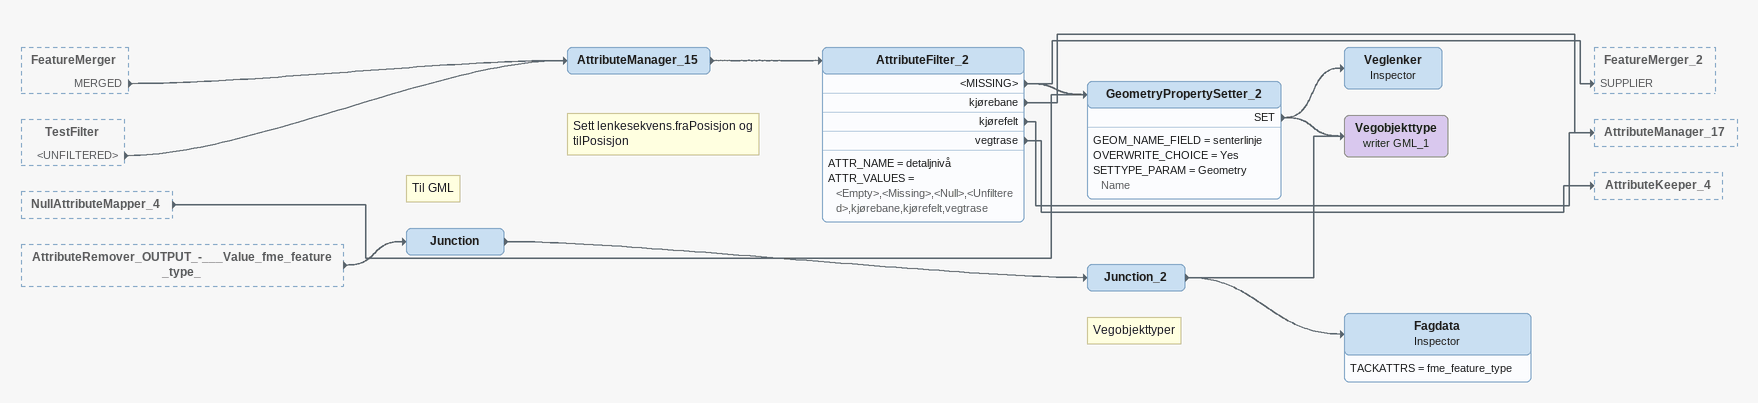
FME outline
FeatureMerger [outside]
    MERGED -> AttributeManager_15
TestFilter [outside]
    <UNFILTERED> -> AttributeManager_15
NullAttributeMapper_4 [outside]
    -> GeometryPropertySetter_2
AttributeRemover_OUTPUT_-___Value_fme_feature_type_ [outside]
    -> Junction
Note: Sett lenkesekvens.fraPosisjon og tilPosisjon
AttributeManager_15
    -> AttributeFilter_2
AttributeFilter_2
    ATTR_NAME = detaljnivå
    ATTR_VALUES = <Empty>,<Missing>,<Null>,<Unfiltered>,kjørebane,kjørefelt,vegtrase
    <MISSING> -> GeometryPropertySetter_2
    <MISSING> -> FeatureMerger_2 [SUPPLIER]
    kjørebane -> AttributeManager_17
    kjørefelt -> AttributeManager_17
    vegtrase -> AttributeKeeper_4
GeometryPropertySetter_2
    GEOM_NAME_FIELD = senterlinje
    OVERWRITE_CHOICE = Yes
    SETTYPE_PARAM = Geometry Name
    SET -> Vegobjekttype (writer GML_1)
    SET -> Veglenker
Veglenker: Inspector
Note: Til GML
Junction
    -> Junction_2
Note: Vegobjekttyper
Junction_2
    -> Vegobjekttype (writer GML_1)
    -> Fagdata
Vegobjekttype (writer GML_1)
Fagdata: Inspector
    TACKATTRS = fme_feature_type
